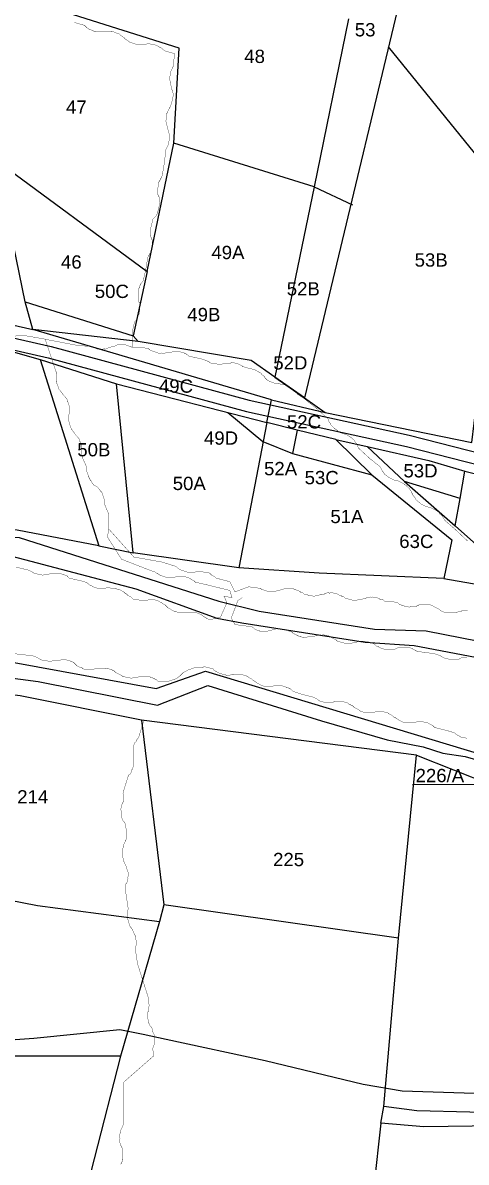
# Model space of a CAD drawing. Header units: inches. Extents: x 617 to 4497, y -923 to 1824.
# Drawn here: x 1124.2 to 1257.5, y 863 to 1205.9 of the extents above; entities that cross this region are included whole.
import ezdxf
from ezdxf.enums import TextEntityAlignment as Align

# ---------------------------------------------------------------- set-up
doc = ezdxf.new("R2010")
doc.units = ezdxf.units.IN
doc.header["$LTSCALE"] = 15
doc.header["$MEASUREMENT"] = 0
for name, color, linetype in [('PLOT', 7, 'Continuous'), ('PLOT NO', 7, 'Continuous'), ('ROAD', 50, 'Continuous'), ('STREAM', 130, 'SL'), ('text2', 7, 'Continuous')]:
    doc.layers.add(name, color=color, linetype=linetype)
doc.styles.get("Standard").update_dxf_attribs({"font": 'arial.ttf'})
doc.linetypes.add('SL', pattern='A,8e-06,[1,streme line,S=0.066667,R=0,X=0,Y=0],-0.839413', length=0.839421)

msp = doc.modelspace()

# ---------------------------------------------------------------- linework, layer by layer
at = {"layer": 'PLOT'}
for points in [[(1598.59, 1689.13), (1563.18, 1705.8), (1524.82, 1707.01), (1506.49, 1577.76), (1481.06, 1568.89), (1468.14, 1508.79), (1413.64, 1532.18), (1404.35, 1448.05), (1366.4, 1459.34), (1361.96, 1416.59), (1271.53, 1453.29), (1265.88, 1411.74), (1257.4, 1373.83), (1246.5, 1321.39), (1270.32, 1312.92), (1255.75, 1241.55), (1245.25, 1245.18), (1208.89, 1093.06)], [(1208.89, 1093.06), (1215.05, 1088.6), (1259.22, 1079.53), (1261.98, 1102.85), (1288.82, 1131.14), (1337.44, 1183.32), (1297.58, 1241.4), (1292.93, 1271), (1292.68, 1310.69), (1270.32, 1312.92)], [(1161.56, 1131.01), (1169.54, 1169.7), (1171.19, 1198.22), (1137.47, 1208.87), (1106.18, 1217.7)], [(1222.06, 1207.04), (1211.75, 1156.5), (1169.54, 1169.7)], [(1288.82, 1131.14), (1234.18, 1198.62)], [(1036.9, 1133.91), (1085.55, 1123.01), (1127.14, 1113.58), (1124.86, 1121.92), (1116.09, 1164.57), (1161.56, 1131.01), (1157.38, 1111.69), (1158.84, 1109.93), (1127.14, 1113.58)], [(1211.75, 1156.5), (1199.95, 1099.23), (1208.89, 1093.06)], [(1211.75, 1156.5), (1223.33, 1151.07)], [(1124.86, 1121.92), (1157.38, 1111.69)], [(1129.38, 1104.53), (1152.39, 1097.19), (1197.55, 1085.55), (1198.95, 1092.37), (1127.14, 1113.58)], [(1043.21, 1085.92), (1043.31, 1094.63), (1082.75, 1108.26), (1116.97, 1108.03), (1129.38, 1104.53), (1147.07, 1048.44), (1122.49, 1053.23), (1096.32, 1054.96), (1057.63, 1060.27)], [(1208.89, 1093.06), (1199.95, 1099.23), (1192.88, 1104.21), (1158.84, 1109.93)], [(1197.55, 1085.55), (1189.09, 1041.87), (1157.34, 1046.41), (1152.39, 1097.19)], [(1198.95, 1092.37), (1215.05, 1088.6)], [(1185.87, 1088.56), (1196.35, 1079.82), (1205.26, 1076.25), (1229.16, 1069.86), (1218.33, 1080.49), (1206.7, 1083.27), (1197.55, 1085.55)], [(1206.7, 1083.27), (1205.26, 1076.25)], [(1218.33, 1080.49), (1227.76, 1078.32), (1246.3, 1074.2), (1257.1, 1070.89), (1316.1, 1055.96), (1364.51, 1045.83), (1358.49, 1043.9), (1346.85, 1006.12), (1327.64, 1013.71), (1301.59, 1027.08), (1294.9, 1030.71), (1272.54, 1038.14), (1254.22, 1054.53), (1255.68, 1062.75), (1257.1, 1070.89)], [(1227.76, 1078.32), (1238.99, 1067.8), (1254.22, 1054.53)], [(925.98, 1076.6), (954.22, 1069.45), (977.95, 1066.14), (1014.81, 1061.1), (1052.2, 1055.14), (1101.98, 1051.42), (1123.1, 1050.97), (1183.12, 1031.83), (1195.27, 1028.76), (1229.93, 1023.34), (1245.41, 1022.84), (1298.11, 1012.59), (1325.49, 1008.6), (1381.28, 972.17), (1404.96, 953.79), (1438.08, 921.45), (1442.69, 920.24), (1445.71, 916.81), (1452.84, 903.72), (1457.12, 898.19), (1465.84, 891.33), (1500.07, 878.81), (1532.89, 876.63)], [(1229.16, 1069.86), (1253.2, 1050.24), (1250.73, 1038.66), (1213.33, 1040.24), (1189.09, 1041.87)], [(1255.68, 1062.75), (1238.99, 1067.8)], [(1147.07, 1048.44), (1157.34, 1046.41)], [(1250.73, 1038.66), (1270.95, 1035.15), (1291.86, 1026.35), (1327.64, 1013.71)], [(1242.53, 985.46), (1159.91, 996.01), (1123.42, 1003.28), (1075.28, 1009.27), (1025.65, 1016.87), (986.6, 1024.48), (964.79, 1026.15), (922.25, 1033.72)], [(1118.14, 1009.02), (1128.76, 1007.67), (1164.71, 1000.47), (1179.84, 1006.44), (1213.96, 995.84), (1233.74, 990.07), (1244.57, 988.01), (1250.49, 986.06), (1257.14, 985.06), (1273.56, 980.35), (1280.59, 976.21), (1292.54, 970.21), (1317.68, 960.57), (1347.8, 949.07), (1374.67, 937.34), (1395.87, 919.44), (1421.5, 898.22), (1445.77, 876.78), (1505.66, 857.76)], [(1159.91, 996.01), (1166.59, 940.4), (1165.28, 935.37), (1153.55, 894.87), (1129.76, 802.13), (1125.84, 787.22), (1125.98, 754.39)], [(1231.83, 874.7), (1232.69, 879.69), (1237.17, 930.38), (1242.53, 985.46), (1264.79, 976.67), (1241.34, 976.57)], [(1071.55, 951.32), (1128.57, 940.22), (1165.28, 935.37)], [(1237.17, 930.38), (1166.59, 940.4)], [(1153.55, 894.87), (1112.97, 894.91), (1085.94, 896.47), (1070.19, 896.77)], [(1415.72, 878.56), (1366.48, 881.95), (1289.76, 876.65), (1258.58, 878.02), (1242.68, 878.42), (1232.69, 879.69)], [(1861.95, 879.95), (1817, 867.51), (1734.55, 843.38), (1708.63, 838.79), (1632.55, 828.25), (1602.27, 823.82), (1582.09, 833.42), (1532.39, 839.4), (1491.68, 844.84), (1474.58, 850.68), (1470.9, 852.1), (1420.94, 872.9), (1394.12, 876.77), (1366.58, 878.33), (1343.81, 876.9), (1301.22, 872.67), (1266.65, 873.91), (1244.75, 873.58), (1231.83, 874.7), (1223.43, 798.48), (1249.21, 810.07), (1261.74, 821.2), (1293.81, 809.69), (1301.22, 872.67)]]:
    msp.add_lwpolyline(points, dxfattribs=at)
at = {"layer": 'ROAD'}
for points in [[(932.31, 1161.55), (966.92, 1148.19), (978.2, 1145.92), (1036.71, 1131.85), (1110.13, 1113.59), (1132.65, 1108.42), (1192.26, 1092.31), (1240.37, 1081.76), (1338.73, 1056.56), (1375.73, 1049.35), (1428.19, 1034.43), (1482.23, 1020.3), (1500.13, 1022.03), (1530.43, 1021.93), (1563.04, 1023.96), (1583.35, 1029.01), (1638.52, 1035.44), (1717.94, 1068.95), (1773.61, 1086.88), (1789.68, 1086.35), (1821.88, 1080.31), (1841.34, 1079.71)], [(931.05, 1158.28), (965.94, 1144.81), (977.44, 1142.5), (1035.88, 1128.45), (1109.31, 1110.19), (1131.8, 1105.02), (1191.43, 1088.91), (1239.56, 1078.35), (1337.96, 1053.15), (1374.91, 1045.94), (1427.27, 1031.05), (1481.95, 1016.76), (1500.29, 1018.53), (1530.53, 1018.43), (1563.57, 1020.49), (1583.98, 1025.56), (1639.42, 1032.02), (1719.16, 1065.66), (1774.1, 1083.36), (1789.29, 1082.86), (1821.5, 1076.82), (1841.23, 1076.21)], [(1088.13, 897.49), (1127.51, 900.31), (1153.32, 902.91), (1160.4, 901.48), (1167.25, 899.99), (1197.07, 893.55), (1226.55, 886.44), (1238.26, 884.46), (1284.89, 882.9), (1309.12, 881.49), (1317.79, 880.92), (1336.27, 878.61), (1363.01, 879.84), (1407.85, 877.04), (1428.04, 876.9), (1438.73, 877.96), (1447.77, 884.9)]]:
    msp.add_lwpolyline(points, dxfattribs=at)
at = {"layer": 'STREAM', "color": 4, "lineweight": 0, "const_width": 0.1}
for points in [[(1157.13, 1108.28), (1157.13, 1113.09), (1157.79, 1115.93), (1158.23, 1116.37), (1158.66, 1117.24), (1158.66, 1117.46), (1159.1, 1118.12), (1159.32, 1119.43), (1159.32, 1119.87), (1159.32, 1120.08), (1159.32, 1121.18), (1159.32, 1121.61), (1159.1, 1121.83), (1158.88, 1122.71), (1158.88, 1123.58), (1158.88, 1124.02), (1158.88, 1124.68), (1159.1, 1125.99), (1159.32, 1126.21), (1159.32, 1126.64), (1159.76, 1127.52), (1159.97, 1127.74), (1160.19, 1127.95), (1160.41, 1128.39), (1161.07, 1131.23), (1161.72, 1135.17), (1161.94, 1135.61), (1162.38, 1136.48), (1162.6, 1136.7), (1162.82, 1137.36), (1163.04, 1138.67), (1163.04, 1138.89), (1163.04, 1139.32), (1163.04, 1140.42), (1163.04, 1140.63), (1162.82, 1140.85), (1162.6, 1141.95), (1162.6, 1142.82), (1162.6, 1143.04), (1162.6, 1143.69), (1162.82, 1145.01), (1162.82, 1145.44), (1163.04, 1145.66), (1163.25, 1146.76), (1163.47, 1146.97), (1163.69, 1147.19), (1163.91, 1147.41), (1164.35, 1147.85), (1164.78, 1148.94), (1164.78, 1149.16), (1165, 1149.82), (1165.22, 1151.13), (1165.22, 1151.35), (1165.44, 1151.78), (1165.22, 1152.66), (1165.22, 1153.1), (1165.22, 1153.31), (1164.78, 1154.19), (1164.78, 1155.28), (1164.78, 1155.5), (1164.78, 1156.16), (1165, 1157.47), (1165, 1157.9), (1165.22, 1158.12), (1165.66, 1159), (1165.88, 1159.44), (1165.88, 1159.65), (1166.1, 1159.87), (1166.75, 1163.81), (1167.19, 1167.74), (1167.41, 1168.18), (1167.84, 1169.05), (1167.84, 1169.27), (1168.06, 1169.93), (1168.28, 1171.24), (1168.28, 1171.68), (1168.28, 1171.9), (1168.06, 1172.99), (1167.84, 1173.43), (1167.84, 1173.65), (1167.63, 1174.52), (1167.41, 1175.39), (1167.41, 1175.61), (1167.19, 1176.27), (1167.41, 1177.8), (1167.41, 1178.02), (1167.41, 1178.45), (1167.84, 1179.33), (1168.06, 1179.55), (1168.06, 1179.77), (1168.28, 1180.2), (1168.5, 1180.64), (1168.94, 1181.73), (1168.94, 1181.95), (1169.16, 1182.61), (1169.37, 1183.92), (1169.37, 1184.14), (1169.37, 1184.58), (1169.16, 1185.45), (1168.94, 1185.89), (1168.94, 1186.11), (1168.72, 1186.98), (1168.5, 1188.07), (1168.5, 1188.29), (1168.28, 1188.95), (1168.5, 1190.26), (1168.5, 1190.48), (1168.5, 1190.92), (1168.94, 1191.79), (1169.16, 1192.23), (1169.16, 1192.45), (1169.37, 1192.66), (1169.81, 1196.6), (1166.75, 1197.47), (1166.31, 1197.91), (1165.44, 1198.57), (1165.22, 1198.57), (1164.57, 1199), (1163.47, 1199.44), (1163.04, 1199.44), (1162.82, 1199.44), (1161.72, 1199.66), (1161.29, 1199.44), (1161.07, 1199.44), (1160.19, 1199.44), (1159.1, 1199.44), (1158.88, 1199.44), (1158.23, 1199.44), (1156.91, 1199.88), (1156.7, 1200.1), (1156.26, 1200.1), (1155.38, 1200.75), (1155.17, 1200.97), (1154.95, 1200.97), (1154.73, 1201.41), (1154.29, 1201.63), (1153.42, 1202.28), (1153.2, 1202.5), (1152.54, 1202.72), (1151.45, 1203.16), (1151.01, 1203.16), (1150.79, 1203.38), (1149.7, 1203.38), (1149.26, 1203.38), (1149.04, 1203.38), (1148.17, 1203.16), (1147.08, 1203.16), (1146.86, 1203.16), (1146.2, 1203.16), (1144.89, 1203.6), (1144.67, 1203.81), (1144.23, 1203.81), (1143.36, 1204.47), (1143.14, 1204.69), (1142.92, 1204.91), (1142.7, 1205.13), (1139.64, 1206)], [(1257.91, 1028.92), (1257.48, 1028.92), (1257.26, 1028.92), (1256.16, 1028.92), (1255.95, 1028.7), (1255.51, 1028.7), (1254.63, 1028.49), (1253.76, 1028.27), (1253.54, 1028.27), (1252.89, 1028.27), (1251.57, 1028.49), (1251.14, 1028.49), (1250.92, 1028.49), (1249.82, 1028.92), (1249.61, 1029.14), (1249.39, 1029.36), (1248.95, 1029.58), (1248.51, 1029.8), (1247.64, 1030.23), (1247.42, 1030.45), (1246.76, 1030.67), (1245.45, 1030.89), (1245.23, 1030.89), (1244.8, 1030.89), (1243.7, 1030.67), (1243.49, 1030.67), (1243.27, 1030.67), (1242.39, 1030.23), (1241.3, 1030.23), (1241.08, 1030.23), (1240.42, 1030.02), (1239.11, 1030.23), (1238.68, 1030.45), (1238.46, 1030.45), (1237.36, 1030.89), (1237.15, 1031.11), (1236.93, 1031.33), (1236.71, 1031.55), (1236.05, 1031.55), (1232.99, 1031.76), (1232.55, 1032.2), (1231.46, 1032.42), (1231.24, 1032.64), (1230.59, 1032.86), (1229.28, 1033.08), (1229.06, 1032.86), (1228.62, 1033.08), (1227.53, 1032.86), (1227.31, 1032.64), (1227.09, 1032.64), (1226.21, 1032.42), (1225.12, 1032.2), (1224.9, 1032.2), (1224.25, 1031.98), (1222.94, 1032.2), (1222.5, 1032.2), (1222.28, 1032.42), (1221.19, 1032.64), (1220.97, 1032.86), (1220.75, 1033.08), (1220.31, 1033.08), (1219.87, 1033.51), (1219, 1033.73), (1218.78, 1033.95), (1218.13, 1034.17), (1216.81, 1034.39), (1216.38, 1034.17), (1216.16, 1034.39), (1215.07, 1034.17), (1214.85, 1033.95), (1214.41, 1033.95), (1213.53, 1033.73), (1212.66, 1033.51), (1212.44, 1033.51), (1211.79, 1033.3), (1210.47, 1033.51), (1210.04, 1033.51), (1209.82, 1033.73), (1208.73, 1033.95), (1208.51, 1034.17), (1208.29, 1034.39), (1207.85, 1034.39), (1207.41, 1034.83), (1206.54, 1035.04), (1206.32, 1035.26), (1205.66, 1035.48), (1204.35, 1035.7), (1203.92, 1035.48), (1203.7, 1035.7), (1202.6, 1035.48), (1202.17, 1035.26), (1201.95, 1035.26), (1201.07, 1035.04), (1200.2, 1034.83), (1199.76, 1034.83), (1199.11, 1034.61), (1197.79, 1034.83), (1197.58, 1034.83), (1197.14, 1035.04), (1196.26, 1035.26), (1195.83, 1035.48), (1195.61, 1035.7), (1195.39, 1035.7), (1192.11, 1036.14), (1187.96, 1034.61), (1186.43, 1037.67), (1182.27, 1038.76), (1181.84, 1039.2), (1180.96, 1039.63), (1180.74, 1039.85), (1180.31, 1040.29), (1178.99, 1040.51), (1178.56, 1040.51), (1178.34, 1040.73), (1177.25, 1040.73), (1176.81, 1040.73), (1176.59, 1040.73), (1175.71, 1040.51), (1174.62, 1040.51), (1174.4, 1040.51), (1173.75, 1040.51), (1172.44, 1040.95), (1172.22, 1040.95), (1171.78, 1041.17), (1170.91, 1041.6), (1170.69, 1041.82), (1170.47, 1042.04), (1170.25, 1042.26), (1166.1, 1043.57), (1157.57, 1045.1), (1149.92, 1053.63), (1149.92, 1058.22), (1148.83, 1060.84), (1148.83, 1061.28), (1148.61, 1062.37), (1148.61, 1062.59), (1148.39, 1063.25), (1147.95, 1064.56), (1147.73, 1064.78), (1147.51, 1064.99), (1146.86, 1065.87), (1146.64, 1066.09), (1146.42, 1066.31), (1145.55, 1066.74), (1144.89, 1067.62), (1144.89, 1067.84), (1144.45, 1068.27), (1143.8, 1069.58), (1143.8, 1069.8), (1143.58, 1070.24), (1143.36, 1071.12), (1143.36, 1071.55), (1143.36, 1071.77), (1143.36, 1072.21), (1142.27, 1074.61), (1141.83, 1076.14), (1141.83, 1076.58), (1141.83, 1077.67), (1141.83, 1077.89), (1141.83, 1078.55), (1141.39, 1079.86), (1141.17, 1080.08), (1141.17, 1080.52), (1140.52, 1081.39), (1140.3, 1081.61), (1140.08, 1081.83), (1139.64, 1082.48), (1138.99, 1083.36), (1138.77, 1083.58), (1138.55, 1084.23), (1138.11, 1085.33), (1138.11, 1085.76), (1137.89, 1085.98), (1137.89, 1087.07), (1137.89, 1087.51), (1137.89, 1087.73), (1138.11, 1088.17), (1138.11, 1088.6), (1138.11, 1089.7), (1138.11, 1089.92), (1138.11, 1090.57), (1137.68, 1091.88), (1137.46, 1092.1), (1137.46, 1092.54), (1136.8, 1093.41), (1136.58, 1093.63), (1136.36, 1093.85), (1135.93, 1094.51), (1135.27, 1095.38), (1135.05, 1095.6), (1134.83, 1096.26), (1134.4, 1097.35), (1134.4, 1097.79), (1134.18, 1098), (1134.18, 1099.1), (1134.18, 1099.53), (1134.4, 1099.75), (1134.4, 1100.19), (1133.96, 1101.5), (1130.9, 1110.68), (1124.56, 1111.78), (1121.06, 1111.56)], [(1130.68, 1110.68), (1140.96, 1108.72), (1144.67, 1108.5), (1145.11, 1108.28), (1145.98, 1108.06), (1146.2, 1107.84), (1146.86, 1107.62), (1148.17, 1107.62), (1148.61, 1107.84), (1148.83, 1107.62), (1149.92, 1108.06), (1150.36, 1108.06), (1150.57, 1108.28), (1151.45, 1108.5), (1152.32, 1108.72), (1152.54, 1108.94), (1153.2, 1108.94), (1154.51, 1108.94), (1154.95, 1108.94), (1155.17, 1108.94), (1156.26, 1108.5), (1156.48, 1108.5), (1156.91, 1108.28), (1157.13, 1108.06), (1160.63, 1108.06), (1161.94, 1107.84), (1162.38, 1107.41), (1163.47, 1106.97), (1163.69, 1106.97), (1164.13, 1106.75), (1165.44, 1106.31), (1165.88, 1106.53), (1166.1, 1106.31), (1167.19, 1106.53), (1167.63, 1106.53), (1167.84, 1106.53), (1168.72, 1106.75), (1169.81, 1106.97), (1170.03, 1106.97), (1170.69, 1106.97), (1172, 1106.75), (1172.22, 1106.53), (1172.65, 1106.53), (1173.53, 1106.09), (1173.75, 1105.87), (1173.97, 1105.66), (1174.4, 1105.44), (1175.71, 1105.22), (1178.56, 1104.56), (1178.99, 1104.34), (1180.09, 1103.91), (1180.31, 1103.69), (1180.74, 1103.47), (1182.05, 1103.25), (1182.49, 1103.25), (1182.71, 1103.03), (1183.8, 1103.03), (1184.24, 1103.25), (1184.46, 1103.25), (1185.33, 1103.47), (1186.43, 1103.47), (1186.65, 1103.47), (1187.3, 1103.69), (1188.61, 1103.25), (1188.83, 1103.25), (1189.27, 1103.03), (1190.14, 1102.6), (1190.36, 1102.38), (1190.58, 1102.38), (1191.02, 1102.16), (1193.86, 1101.5), (1195.83, 1100.41), (1196.05, 1099.97), (1196.92, 1099.32), (1196.92, 1099.1), (1197.58, 1098.44), (1198.67, 1097.79), (1198.89, 1097.79), (1199.33, 1097.57), (1200.2, 1097.35), (1200.64, 1097.35), (1200.86, 1097.35), (1201.73, 1097.13), (1202.82, 1096.91), (1203.04, 1096.91), (1203.7, 1096.69), (1204.79, 1096.04), (1205.01, 1095.82), (1205.45, 1095.6), (1206.1, 1094.94), (1206.32, 1094.51), (1206.54, 1094.51), (1206.76, 1094.07), (1208.51, 1092.98), (1212.66, 1089.7), (1215.94, 1086.64), (1216.16, 1085.98), (1216.81, 1085.11), (1216.81, 1084.89), (1217.25, 1084.45), (1218.13, 1083.58), (1218.56, 1083.36), (1218.78, 1083.14), (1219.66, 1082.48), (1219.87, 1082.48), (1220.31, 1082.26), (1221.19, 1082.05), (1222.06, 1081.61), (1222.28, 1081.39), (1222.72, 1081.17), (1223.81, 1080.3), (1224.03, 1079.86), (1224.25, 1079.64), (1224.68, 1078.77), (1224.9, 1078.55), (1224.9, 1078.33), (1225.12, 1077.89), (1228.4, 1074.83), (1231.68, 1072.21), (1231.9, 1071.77), (1232.34, 1070.9), (1232.55, 1070.68), (1232.99, 1070.02), (1234.08, 1069.15), (1234.3, 1069.15), (1234.52, 1068.93), (1235.4, 1068.49), (1235.83, 1068.27), (1236.05, 1068.27), (1236.93, 1068.05), (1237.8, 1067.62), (1238.24, 1067.4), (1238.68, 1067.18), (1239.77, 1066.31), (1239.99, 1066.09), (1240.21, 1065.87), (1240.86, 1064.99), (1241.08, 1064.78), (1241.08, 1064.56), (1241.3, 1064.12), (1241.52, 1063.68), (1242.17, 1062.81), (1242.17, 1062.59), (1242.61, 1062.15), (1243.7, 1061.28), (1243.92, 1061.06), (1244.36, 1060.84), (1245.23, 1060.4), (1245.45, 1060.4), (1245.89, 1060.18), (1246.76, 1059.97), (1247.64, 1059.53), (1247.86, 1059.53), (1248.51, 1059.09), (1249.39, 1058.44), (1249.61, 1058), (1250.04, 1057.78), (1250.48, 1057.12), (1250.7, 1056.69), (1250.92, 1056.47), (1250.92, 1056.25), (1254.2, 1053.41), (1257.91, 1049.91)], [(1122.15, 1042.04), (1125.87, 1041.17), (1126.31, 1040.95), (1127.18, 1040.51), (1127.4, 1040.29), (1128.06, 1040.07), (1129.37, 1039.85), (1129.59, 1039.85), (1130.02, 1039.63), (1131.12, 1039.85), (1131.34, 1039.85), (1131.55, 1039.85), (1132.43, 1040.07), (1133.52, 1040.07), (1133.74, 1040.29), (1134.4, 1040.29), (1135.71, 1040.07), (1136.15, 1039.85), (1136.36, 1039.85), (1137.46, 1039.42), (1137.68, 1039.2), (1137.89, 1038.98), (1138.11, 1038.76), (1141.83, 1037.89), (1143.36, 1037.45), (1143.58, 1037.23), (1144.45, 1036.57), (1144.67, 1036.57), (1145.33, 1036.14), (1146.64, 1035.7), (1147.08, 1035.7), (1147.29, 1035.7), (1148.39, 1035.7), (1148.61, 1035.7), (1148.83, 1035.7), (1149.92, 1035.92), (1150.79, 1035.7), (1151.23, 1035.7), (1151.89, 1035.7), (1152.98, 1035.26), (1153.42, 1035.26), (1153.63, 1035.04), (1154.51, 1034.61), (1154.73, 1034.39), (1154.95, 1034.17), (1155.38, 1033.95), (1155.82, 1033.51), (1156.7, 1033.08), (1156.91, 1032.86), (1157.35, 1032.42), (1158.66, 1032.2), (1159.1, 1032.2), (1159.32, 1031.98), (1160.41, 1031.98), (1160.63, 1031.98), (1161.07, 1031.98), (1161.94, 1032.2), (1162.82, 1032.2), (1163.25, 1032.2), (1163.91, 1032.2), (1165.22, 1031.76), (1165.44, 1031.55), (1165.66, 1031.55), (1166.53, 1030.89), (1166.97, 1030.67), (1167.19, 1030.45), (1167.41, 1030.23), (1167.84, 1029.8), (1168.72, 1029.36), (1168.94, 1029.14), (1169.37, 1028.92), (1170.69, 1028.49), (1171.12, 1028.49), (1171.34, 1028.27), (1172.44, 1028.27), (1172.65, 1028.27), (1173.09, 1028.27), (1173.97, 1028.49), (1175.06, 1028.49), (1175.28, 1028.49), (1175.93, 1028.49), (1177.25, 1028.05), (1177.46, 1027.83), (1177.68, 1027.83), (1178.56, 1027.17), (1178.99, 1026.96), (1179.21, 1026.96), (1179.43, 1026.52), (1180.74, 1026.3), (1183.58, 1026.96), (1185.55, 1031.33), (1184.68, 1033.3), (1187.08, 1032.86), (1186.43, 1035.04), (1177.46, 1037.23), (1176.15, 1037.45), (1175.71, 1037.89), (1174.84, 1038.32), (1174.62, 1038.54), (1174.18, 1038.76), (1172.87, 1039.2), (1172.44, 1039.2), (1172.22, 1039.2), (1171.12, 1039.2), (1170.69, 1039.2), (1170.47, 1039.2), (1169.59, 1038.98), (1168.5, 1038.98), (1168.28, 1038.98), (1167.63, 1038.98), (1166.31, 1039.2), (1166.1, 1039.42), (1165.66, 1039.42), (1164.78, 1040.07), (1164.57, 1040.29), (1164.35, 1040.29), (1164.13, 1040.51), (1162.82, 1040.95), (1153.85, 1044.44), (1149.7, 1051), (1149.92, 1053.84)], [(1121.5, 1016.02), (1127.18, 1015.37), (1127.84, 1015.15), (1128.28, 1014.93), (1129.15, 1014.49), (1129.37, 1014.28), (1130.02, 1014.06), (1131.34, 1013.84), (1131.55, 1013.84), (1131.99, 1013.62), (1133.09, 1013.84), (1133.3, 1013.84), (1133.52, 1013.84), (1134.4, 1014.06), (1135.49, 1014.06), (1135.71, 1014.28), (1136.36, 1014.28), (1137.68, 1014.06), (1138.11, 1013.84), (1138.33, 1013.84), (1139.42, 1013.4), (1139.64, 1013.18), (1139.86, 1012.96), (1140.08, 1012.75), (1140.52, 1012.31), (1141.39, 1011.87), (1141.83, 1011.87), (1142.27, 1011.43), (1143.58, 1011.22), (1144.02, 1011.22), (1144.23, 1011.22), (1145.33, 1011.22), (1145.76, 1011.43), (1145.98, 1011.43), (1146.86, 1011.65), (1147.95, 1011.65), (1148.17, 1011.65), (1148.83, 1011.65), (1150.14, 1011.43), (1150.36, 1011.22), (1150.79, 1011.22), (1151.67, 1010.78), (1151.89, 1010.56), (1152.1, 1010.34), (1152.54, 1010.12), (1152.98, 1009.9), (1153.85, 1009.47), (1154.07, 1009.25), (1154.73, 1009.03), (1156.04, 1008.81), (1156.26, 1008.81), (1156.7, 1008.59), (1157.57, 1008.81), (1158.01, 1008.81), (1158.23, 1008.81), (1159.1, 1009.03), (1160.19, 1009.25), (1160.41, 1009.25), (1161.07, 1009.25), (1162.38, 1009.03), (1162.82, 1008.81), (1163.04, 1008.81), (1163.91, 1008.37), (1164.35, 1008.15), (1164.57, 1007.94), (1164.78, 1007.72), (1165.44, 1007.5), (1166.1, 1007.72), (1166.75, 1007.72), (1167.84, 1007.72), (1168.06, 1007.72), (1168.72, 1007.94), (1170.03, 1008.37), (1170.25, 1008.59), (1170.47, 1008.59), (1171.34, 1009.25), (1171.56, 1009.47), (1171.78, 1009.68), (1172.44, 1010.34), (1173.31, 1010.78), (1173.53, 1011), (1174.18, 1011.22), (1175.5, 1011.65), (1175.71, 1011.87), (1176.15, 1011.87), (1177.03, 1011.87), (1177.46, 1011.87), (1177.68, 1011.87), (1178.12, 1011.87), (1178.78, 1012.09), (1181.4, 1011.43), (1181.62, 1011), (1182.49, 1010.56), (1182.71, 1010.34), (1183.37, 1010.12), (1184.68, 1009.68), (1185.12, 1009.68), (1185.33, 1009.47), (1186.43, 1009.47), (1186.65, 1009.68), (1187.08, 1009.68), (1187.96, 1009.9), (1188.83, 1009.68), (1189.27, 1009.68), (1189.92, 1009.68), (1191.24, 1009.47), (1191.45, 1009.25), (1191.67, 1009.25), (1192.55, 1008.59), (1192.99, 1008.37), (1193.2, 1008.15), (1193.42, 1007.94), (1193.86, 1007.72), (1194.73, 1007.06), (1194.95, 1007.06), (1195.61, 1006.62), (1196.7, 1006.19), (1197.14, 1006.19), (1197.36, 1006.19), (1198.45, 1006.19), (1198.89, 1006.19), (1199.11, 1006.19), (1199.98, 1006.41), (1201.07, 1006.41), (1201.29, 1006.41), (1201.95, 1006.41), (1203.26, 1005.97), (1203.48, 1005.75), (1203.92, 1005.75), (1204.79, 1005.31), (1205.01, 1005.09), (1205.23, 1004.88), (1205.45, 1004.66), (1208.07, 1003.78), (1211.57, 1002.91), (1212, 1002.69), (1212.88, 1002.25), (1213.1, 1002.03), (1213.75, 1001.6), (1215.07, 1001.38), (1215.28, 1001.38), (1215.72, 1001.38), (1216.81, 1001.38), (1217.03, 1001.38), (1217.25, 1001.38), (1218.13, 1001.6), (1219.22, 1001.6), (1219.44, 1001.6), (1220.09, 1001.6), (1221.41, 1001.38), (1221.84, 1001.16), (1222.06, 1000.94), (1222.94, 1000.5), (1223.37, 1000.28), (1223.59, 1000.07), (1223.81, 999.85), (1224.25, 999.63), (1225.12, 999.19), (1225.34, 998.97), (1226, 998.54), (1227.31, 998.32), (1227.53, 998.32), (1227.96, 998.32), (1228.84, 998.32), (1229.28, 998.32), (1229.49, 998.32), (1230.37, 998.54), (1231.46, 998.54), (1231.68, 998.54), (1232.34, 998.54), (1233.65, 998.32), (1234.08, 998.1), (1234.3, 997.88), (1235.18, 997.44), (1235.4, 997.22), (1235.61, 997.01), (1236.05, 996.79), (1236.49, 996.57), (1237.36, 995.91), (1237.58, 995.91), (1238.24, 995.47), (1239.33, 995.26), (1239.77, 995.26), (1239.99, 995.26), (1241.08, 995.26), (1241.52, 995.26), (1241.74, 995.26), (1242.61, 995.47), (1243.7, 995.47), (1243.92, 995.47), (1244.58, 995.47), (1245.89, 995.26), (1246.11, 995.04), (1246.55, 994.82), (1247.42, 994.38), (1247.64, 994.16), (1247.86, 993.94), (1248.29, 993.73), (1251.79, 992.85), (1253.98, 992.2), (1254.2, 991.98), (1255.07, 991.32), (1255.29, 991.32), (1255.95, 990.88), (1257.26, 990.67), (1257.69, 990.45)], [(1160.63, 996.13), (1159.1, 991.1), (1158.88, 990.67), (1158.23, 989.79), (1158.23, 989.57), (1157.79, 989.14), (1157.35, 987.82), (1157.35, 987.39), (1157.35, 987.17), (1157.35, 986.07), (1157.35, 985.64), (1157.35, 985.42), (1157.57, 984.54), (1157.57, 983.45), (1157.57, 983.23), (1157.57, 982.58), (1157.13, 981.26), (1156.91, 981.05), (1156.91, 980.61), (1156.48, 979.73), (1156.04, 979.52), (1156.04, 979.3), (1155.82, 979.08), (1154.29, 974.05), (1154.51, 971.65), (1154.07, 970.99), (1153.85, 970.12), (1153.85, 969.9), (1153.63, 969.24), (1153.85, 967.93), (1153.85, 967.49), (1153.85, 967.06), (1154.07, 966.18), (1154.29, 965.74), (1154.51, 965.52), (1154.95, 964.87), (1155.17, 963.78), (1155.17, 963.56), (1155.38, 962.9), (1155.38, 961.59), (1155.38, 961.15), (1155.38, 960.93), (1155.17, 959.84), (1154.95, 959.62), (1154.95, 959.4), (1154.73, 958.97), (1154.51, 958.53), (1154.29, 957.44), (1154.29, 957.22), (1154.07, 956.56), (1154.07, 955.25), (1154.29, 954.81), (1154.29, 954.59), (1154.51, 953.5), (1154.73, 953.28), (1154.73, 953.06), (1155.17, 952.19), (1155.38, 951.31), (1155.6, 950.88), (1155.82, 950.22), (1155.82, 948.91), (1155.6, 948.69), (1155.82, 948.25), (1155.6, 947.38), (1155.38, 946.94), (1155.17, 946.72), (1155.17, 946.51), (1155.17, 943.88), (1155.82, 939.51), (1155.82, 939.07), (1155.6, 937.98), (1155.6, 937.76), (1155.6, 937.1), (1155.82, 935.79), (1155.82, 935.36), (1156.04, 935.14), (1156.26, 934.26), (1156.48, 933.83), (1156.7, 933.61), (1157.13, 932.95), (1157.57, 931.86), (1157.79, 931.64), (1158.01, 930.98), (1158.23, 929.67), (1158.23, 929.45), (1158.23, 929.02), (1158.23, 928.14), (1158.01, 927.7), (1158.01, 927.49), (1158.01, 927.05), (1158.66, 922.68), (1161.94, 912.4), (1162.16, 910), (1161.94, 909.34), (1161.94, 908.47), (1161.72, 908.03), (1161.72, 907.37), (1161.72, 906.06), (1161.94, 905.84), (1161.94, 905.41), (1162.16, 904.53), (1162.38, 904.09), (1162.6, 903.88), (1163.04, 903.22), (1163.25, 902.13), (1163.47, 901.91), (1163.69, 901.25), (1163.69, 899.94), (1163.69, 899.72), (1163.69, 899.28), (1163.69, 898.41), (1163.47, 897.97), (1163.47, 897.75), (1163.25, 897.32), (1163.47, 894.91), (1154.51, 887.04), (1154.51, 876.55), (1154.29, 873.93), (1154.07, 873.49), (1153.63, 872.61), (1153.63, 872.18), (1153.42, 871.74), (1153.2, 870.21), (1153.42, 869.99), (1153.2, 869.55), (1153.42, 868.68), (1153.63, 868.24), (1153.63, 868.02), (1154.07, 867.15), (1154.07, 866.27), (1154.29, 865.84), (1154.29, 865.18), (1154.29, 863.87), (1154.07, 863.65), (1154.07, 863.21), (1153.63, 862.34)]]:
    msp.add_lwpolyline(points, dxfattribs=at)
at = {"layer": 'STREAM', "color": 4, "lineweight": 0, "elevation": 0.1}
msp.add_lwpolyline([(1190.14, 1032.86, 0.1, 0.1, 0), (1188.83, 1031.98, 0.1, 0.1, 0), (1186.86, 1026.74, 0.1, 0.1, 0), (1187.96, 1024.77, 0.1, 0.1, 0), (1192.99, 1024.11, 0.1, 0.1, 0), (1193.42, 1023.89, 0.1, 0.1, 0), (1193.64, 1023.68, 0.1, 0.1, 0), (1193.86, 1023.46, 0.1, 0.1, 0), (1194.73, 1023.02, 0.1, 0.1, 0), (1195.17, 1023.02, 0.1, 0.1, 0), (1195.39, 1022.8, 0.1, 0.1, 0), (1196.7, 1022.8, 0.1, 0.1, 0), (1197.36, 1022.8, 0.1, 0.1, 0), (1197.79, 1022.8, 0.1, 0.1, 0), (1198.67, 1023.02, 0.1, 0.1, 0), (1199.54, 1023.24, 0.1, 0.1, 0), (1199.98, 1023.24, 0.1, 0.1, 0), (1200.2, 1023.46, 0.1, 0.1, 0), (1201.29, 1023.46, 0.1, 0.1, 0), (1201.51, 1023.46, 0.1, 0.1, 0), (1201.95, 1023.46, 0.1, 0.1, 0), (1203.26, 1023.24, 0.1, 0.1, 0), (1203.92, 1023.02, 0.1, 0.1, 0), (1204.13, 1022.8, 0.1, 0.1, 0), (1205.01, 1022.58, 0.1, 0.1, 0), (1205.45, 1022.15, 0.1, 0.1, 0), (1205.88, 1021.93, 0.1, 0.1, 0), (1206.1, 1021.93, 0.1, 0.1, 0), (1206.32, 1021.71, 0.1, 0.1, 0), (1207.2, 1021.27, 0.1, 0.1, 0), (1207.63, 1021.27, 0.1, 0.1, 0), (1207.85, 1021.05, 0.1, 0.1, 0), (1209.16, 1020.83, 0.1, 0.1, 0), (1209.82, 1021.05, 0.1, 0.1, 0), (1210.26, 1021.05, 0.1, 0.1, 0), (1211.13, 1021.05, 0.1, 0.1, 0), (1212, 1021.27, 0.1, 0.1, 0), (1212.22, 1021.49, 0.1, 0.1, 0), (1212.66, 1021.49, 0.1, 0.1, 0), (1213.75, 1021.71, 0.1, 0.1, 0), (1213.97, 1021.49, 0.1, 0.1, 0), (1214.41, 1021.71, 0.1, 0.1, 0), (1215.72, 1021.49, 0.1, 0.1, 0), (1216.38, 1021.27, 0.1, 0.1, 0), (1216.6, 1021.05, 0.1, 0.1, 0), (1217.47, 1020.62, 0.1, 0.1, 0), (1217.91, 1020.4, 0.1, 0.1, 0), (1218.34, 1020.18, 0.1, 0.1, 0), (1218.56, 1019.96, 0.1, 0.1, 0), (1218.78, 1019.74, 0.1, 0.1, 0), (1219.66, 1019.52, 0.1, 0.1, 0), (1220.09, 1019.3, 0.1, 0.1, 0), (1220.31, 1019.3, 0.1, 0.1, 0), (1221.62, 1019.09, 0.1, 0.1, 0), (1222.28, 1019.09, 0.1, 0.1, 0), (1222.72, 1019.09, 0.1, 0.1, 0), (1223.59, 1019.3, 0.1, 0.1, 0), (1224.47, 1019.52, 0.1, 0.1, 0), (1224.68, 1019.52, 0.1, 0.1, 0), (1225.12, 1019.74, 0.1, 0.1, 0), (1226.21, 1019.74, 0.1, 0.1, 0), (1226.43, 1019.74, 0.1, 0.1, 0), (1226.87, 1019.74, 0.1, 0.1, 0), (1228.18, 1019.52, 0.1, 0.1, 0), (1228.84, 1019.3, 0.1, 0.1, 0), (1229.06, 1019.3, 0.1, 0.1, 0), (1229.93, 1018.87, 0.1, 0.1, 0), (1230.37, 1018.43, 0.1, 0.1, 0), (1230.59, 1018.21, 0.1, 0.1, 0), (1231.02, 1018.21, 0.1, 0.1, 0), (1231.24, 1017.99, 0.1, 0.1, 0), (1232.12, 1017.55, 0.1, 0.1, 0), (1232.55, 1017.55, 0.1, 0.1, 0), (1232.77, 1017.34, 0.1, 0.1, 0), (1234.08, 1017.12, 0.1, 0.1, 0), (1234.74, 1017.34, 0.1, 0.1, 0), (1234.96, 1017.34, 0.1, 0.1, 0), (1236.05, 1017.34, 0.1, 0.1, 0), (1236.93, 1017.77, 0.1, 0.1, 0), (1237.15, 1017.77, 0.1, 0.1, 0), (1237.58, 1017.77, 0.1, 0.1, 0), (1238.68, 1017.99, 0.1, 0.1, 0), (1238.89, 1017.99, 0.1, 0.1, 0), (1239.33, 1017.99, 0.1, 0.1, 0), (1240.64, 1017.77, 0.1, 0.1, 0), (1241.3, 1017.55, 0.1, 0.1, 0), (1241.52, 1017.34, 0.1, 0.1, 0), (1242.39, 1016.9, 0.1, 0.1, 0), (1242.83, 1016.68, 0.1, 0.1, 0), (1247.86, 1016.02, 0.1, 0.1, 0), (1249.17, 1015.59, 0.1, 0.1, 0), (1249.61, 1015.37, 0.1, 0.1, 0), (1249.82, 1015.37, 0.1, 0.1, 0), (1250.04, 1015.15, 0.1, 0.1, 0), (1250.92, 1014.71, 0.1, 0.1, 0), (1251.36, 1014.49, 0.1, 0.1, 0), (1251.57, 1014.49, 0.1, 0.1, 0), (1252.89, 1014.28, 0.1, 0.1, 0), (1253.54, 1014.28, 0.1, 0.1, 0), (1253.76, 1014.28, 0.1, 0.1, 0), (1254.85, 1014.28, 0.1, 0.1, 0), (1255.73, 1014.49, 0.1, 0.1, 0), (1255.95, 1014.71, 0.1, 0.1, 0), (1256.38, 1014.71, 0.1, 0.1, 0), (1257.48, 1014.71, 0.1, 0.1, 0), (1257.69, 1014.71, 0.1, 0.1, 0)], format="xyseb", dxfattribs=at)
at = {"layer": 'text2'}
for points in [[(925.89, 1072.15), (953.07, 1063.19), (984.54, 1060.7), (1036.08, 1052.36), (1053.67, 1049.91), (1098.62, 1045.95), (1120.85, 1045.38), (1158.2, 1035.54), (1182.53, 1026.7), (1190.07, 1025.29), (1227.13, 1019.44), (1241.87, 1018.43), (1281.34, 1010.96), (1324.79, 1003.47), (1340.11, 992.32), (1368.07, 974.18), (1398.57, 951.78), (1425.39, 928.04), (1444.41, 910.39), (1454.4, 899.57)], [(923.66, 1041.31), (972.96, 1034.4), (980.72, 1034.58), (1008.95, 1030.62), (1051.28, 1035.34), (1102.32, 1014.66), (1121.62, 1013.39), (1164.28, 1005.54), (1179.08, 1010.73), (1283.32, 979.22), (1289.67, 975.01), (1346.78, 954.32), (1379.86, 940.99), (1447.95, 885.47), (1452.61, 882.51), (1489.42, 869.97), (1551.15, 850.62)]]:
    msp.add_lwpolyline(points, dxfattribs=at)

# ---------------------------------------------------------------- texts
at = {"layer": 'PLOT NO'}
for s, p in [('53', (1227.11, 1203.79)), ('48', (1193.88, 1195.79)), ('47', (1140.28, 1180.53)), ('49A', (1185.85, 1136.76)), ('46', (1138.76, 1133.9)), ('53B', (1246.97, 1134.5)), ('50C', (1150.94, 1125.06)), ('52B', (1208.51, 1125.82)), ('49B', (1178.61, 1118.08)), ('52D', (1204.62, 1103.54)), ('49C', (1170.23, 1096.55)), ('52C', (1208.73, 1085.79)), ('49D', (1183.78, 1080.91)), ('50B', (1145.53, 1077.4)), ('52A', (1201.68, 1071.71)), ('53C', (1214.04, 1069)), ('53D', (1243.75, 1071.06)), ('50A', (1174.22, 1067.25)), ('51A', (1221.63, 1057.3)), ('63C', (1242.49, 1049.81)), ('226/A', (1249.58, 979.33)), ('214', (1127.15, 972.92)), ('225', (1204.09, 954.06))]:
    msp.add_text(s, height=4, dxfattribs=at).set_placement(p, align=Align.MIDDLE_CENTER)

doc.saveas('drawing.dxf')
